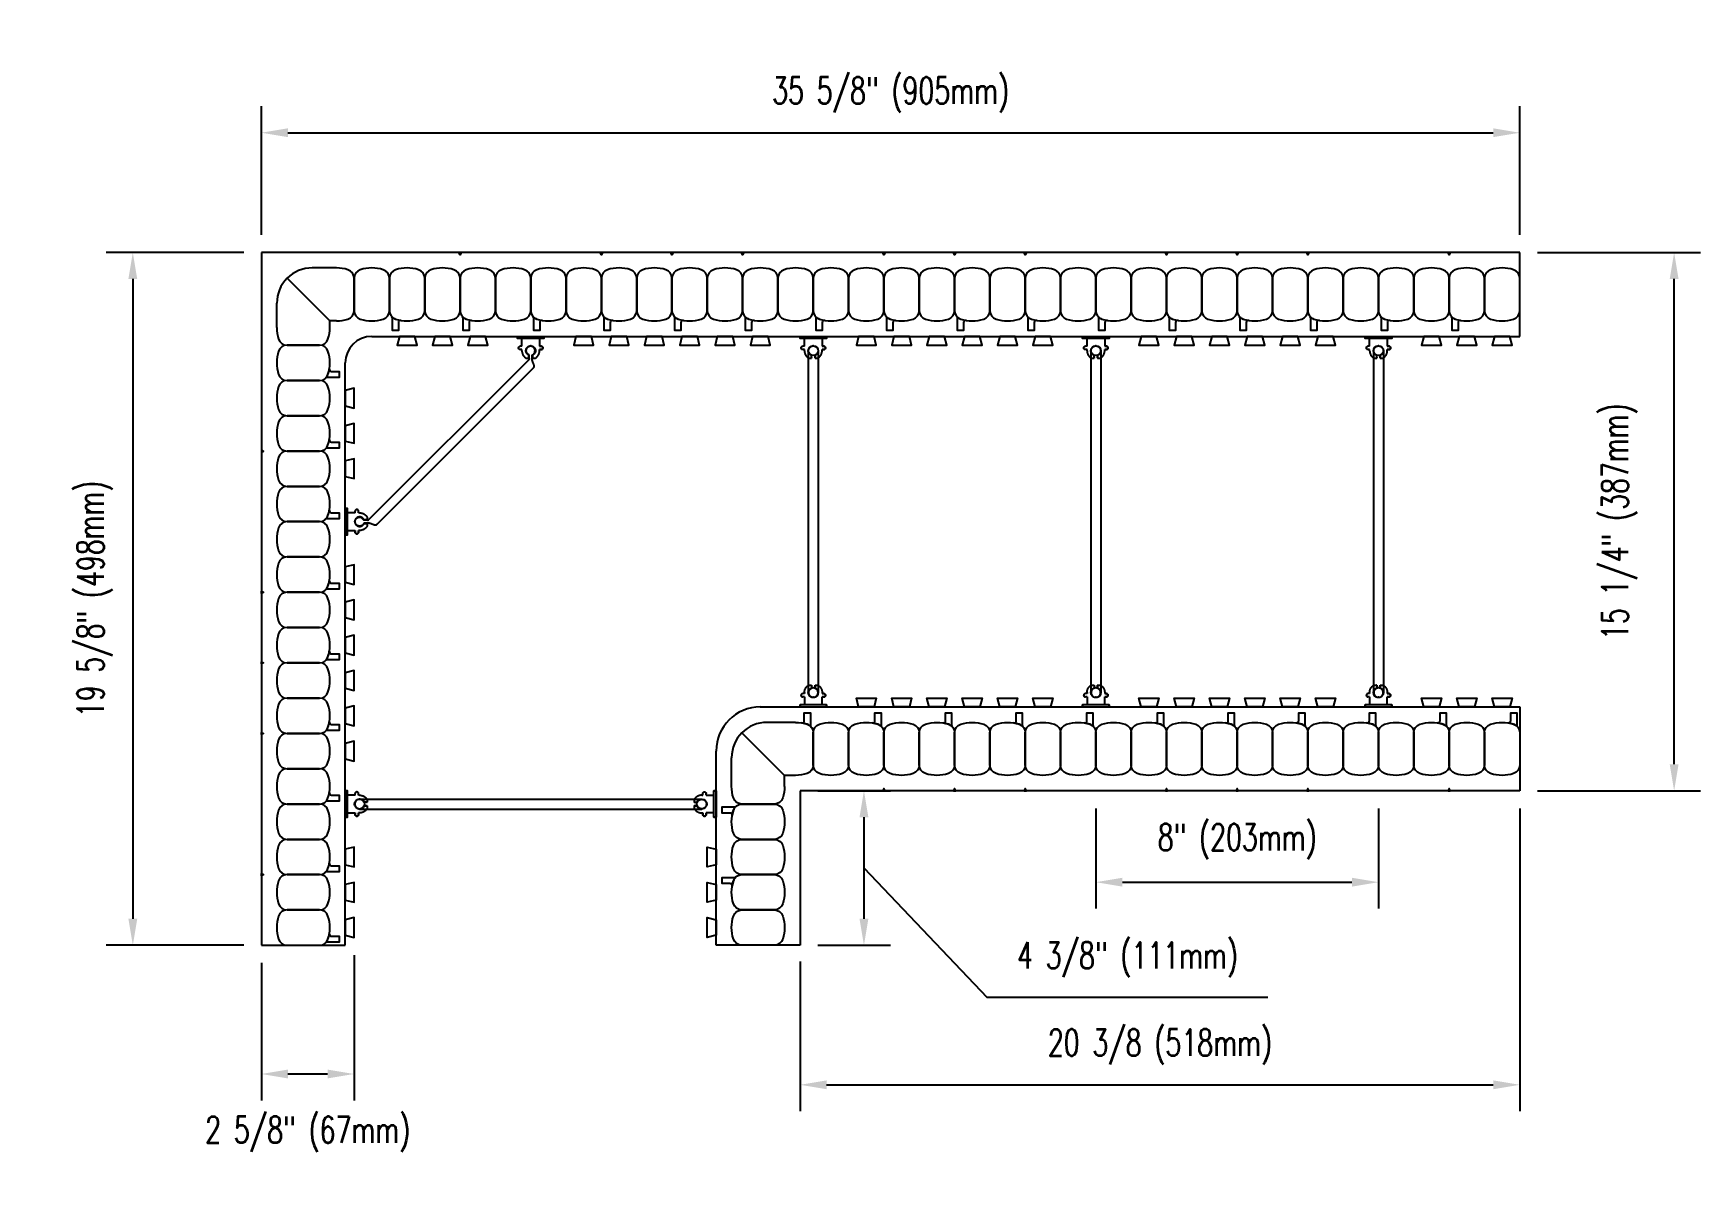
# Model space of a CAD drawing. Header units: inches. Extents: x 307.5 to 354.7, y 90.3 to 146.9.
# Drawn here: x 307.5 to 354.7, y 90.29 to 123.22 of the extents above; entities that cross this region are included whole.
import ezdxf

# ---------------------------------------------------------------- set-up
doc = ezdxf.new("R2010")
doc.units = ezdxf.units.IN
doc.header["$MEASUREMENT"] = 0
for name, color, linetype in [('line25', 2, 'Continuous'), ('LINE50', 5, 'Continuous'), ('LINE9', 9, 'Continuous'), ('TEXT', 4, 'Continuous')]:
    doc.layers.add(name, color=color, linetype=linetype)
doc.styles.add('DIM', font='romans.shx', dxfattribs={"width": 0.7})
doc.dimstyles.new('ext_8', dxfattribs={"dimscale": 8, "dimtxt": 0.09375, "dimasz": 0.09375, "dimexe": 0.09375, "dimexo": 0.0625, "dimgap": 0.0625, "dimtad": 1, "dimdec": 1, "dimzin": 3, "dimdsep": 46, "dimlunit": 4, "dimtxsty": 'DIM', "dimcen": 0.09, "dimdle": 0.09375, "dimclrt": 4, "dimadec": 0, "dimazin": 0, "dimtfac": 1, "dimtdec": 1, "dimtmove": 2, "dimatfit": 3, "dimfxl": 0, "dimfrac": 2, "dimtolj": 1, "dimtzin": 0, "dimarcsym": 0})

# ---------------------------------------------------------------- blocks, each defined once
blk = doc.blocks.new('*D20')
at = {"layer": 'Defpoints', "color": 0}
for p in [(349.581, 120.407), (313.956, 117.014), (349.581, 117.014)]:
    blk.add_point(p, dxfattribs=at)
at = {"layer": 'TEXT', "color": 0, "lineweight": -2}
for p, q in [((313.956, 117.514), (313.956, 121.157)), ((349.581, 117.514), (349.581, 121.157)), ((314.706, 120.407), (348.831, 120.407))]:
    blk.add_line(p, q, dxfattribs=at)
at = {"layer": 'TEXT', "color": 0}
for points in [[(314.706, 120.532), (314.706, 120.282), (313.956, 120.407)], [(348.831, 120.532), (348.831, 120.282), (349.581, 120.407)]]:
    blk.add_solid(points, dxfattribs=at)
at = {"layer": 'TEXT', "color": 4, "insert": (331.769, 121.479), "char_height": 0.75, "attachment_point": 5, "style": 'DIM'}
blk.add_mtext('\\A1;35 5/8" (905mm)', dxfattribs=at)
blk = doc.blocks.new('*D21')
at = {"layer": 'Defpoints', "color": 0}
for p in [(337.581, 101.764), (345.581, 101.764), (345.581, 99.175)]:
    blk.add_point(p, dxfattribs=at)
at = {"layer": 'TEXT', "color": 0, "lineweight": -2}
for p, q in [((337.581, 101.264), (337.581, 98.425)), ((345.581, 101.264), (345.581, 98.425)), ((338.331, 99.175), (344.831, 99.175))]:
    blk.add_line(p, q, dxfattribs=at)
at = {"layer": 'TEXT', "color": 0}
for points in [[(338.331, 99.3), (338.331, 99.05), (337.581, 99.175)], [(344.831, 99.3), (344.831, 99.05), (345.581, 99.175)]]:
    blk.add_solid(points, dxfattribs=at)
at = {"layer": 'TEXT', "color": 4, "insert": (341.581, 100.327), "char_height": 0.75, "attachment_point": 5, "style": 'DIM'}
blk.add_mtext('\\A1;8" (203mm)', dxfattribs=at)
blk = doc.blocks.new('*D22')
at = {"layer": 'Defpoints', "color": 0}
for p in [(313.956, 97.389), (316.581, 97.608), (316.581, 93.741)]:
    blk.add_point(p, dxfattribs=at)
at = {"layer": 'TEXT', "color": 0, "lineweight": -2}
for p, q in [((313.956, 96.889), (313.956, 92.991)), ((316.581, 97.108), (316.581, 92.991)), ((314.706, 93.741), (315.831, 93.741))]:
    blk.add_line(p, q, dxfattribs=at)
at = {"layer": 'TEXT', "color": 0}
for points in [[(314.706, 93.866), (314.706, 93.616), (313.956, 93.741)], [(315.831, 93.866), (315.831, 93.616), (316.581, 93.741)]]:
    blk.add_solid(points, dxfattribs=at)
at = {"layer": 'TEXT', "color": 4, "insert": (315.269, 92.038), "char_height": 0.75, "attachment_point": 5, "style": 'DIM'}
blk.add_mtext('\\A1;2 5/8" (67mm) ', dxfattribs=at)
blk = doc.blocks.new('*D23')
at = {"layer": 'Defpoints', "color": 0}
for p in [(313.956, 117.014), (310.317, 97.389), (313.956, 97.389)]:
    blk.add_point(p, dxfattribs=at)
at = {"layer": 'TEXT', "color": 0, "lineweight": -2}
for p, q in [((313.456, 117.014), (309.567, 117.014)), ((310.317, 116.264), (310.317, 98.139)), ((313.456, 97.389), (309.567, 97.389))]:
    blk.add_line(p, q, dxfattribs=at)
at = {"layer": 'TEXT', "color": 0}
for points in [[(310.192, 116.264), (310.442, 116.264), (310.317, 117.014)], [(310.192, 98.139), (310.442, 98.139), (310.317, 97.389)]]:
    blk.add_solid(points, dxfattribs=at)
at = {"layer": 'TEXT', "color": 4, "insert": (309.245, 107.202), "char_height": 0.75, "attachment_point": 5, "rotation": 90, "style": 'DIM'}
blk.add_mtext('\\A1;19 5/8" (498mm)', dxfattribs=at)
blk = doc.blocks.new('*D24')
at = {"layer": 'Defpoints', "color": 0}
for p in [(349.581, 117.014), (353.952, 117.014), (349.581, 101.764)]:
    blk.add_point(p, dxfattribs=at)
at = {"layer": 'TEXT', "color": 0, "lineweight": -2}
for p, q in [((350.081, 117.014), (354.702, 117.014)), ((353.952, 102.514), (353.952, 116.264)), ((350.081, 101.764), (354.702, 101.764))]:
    blk.add_line(p, q, dxfattribs=at)
at = {"layer": 'TEXT', "color": 0}
for points in [[(353.827, 116.264), (354.077, 116.264), (353.952, 117.014)], [(353.827, 102.514), (354.077, 102.514), (353.952, 101.764)]]:
    blk.add_solid(points, dxfattribs=at)
at = {"layer": 'TEXT', "color": 4, "insert": (352.402, 109.389), "char_height": 0.75, "attachment_point": 5, "rotation": 90, "style": 'DIM'}
blk.add_mtext('\\A1;15 1/4" (387mm)', dxfattribs=at)
blk = doc.blocks.new('WEB_CENTRE_TOP_10')
for p, q in [((-0.141, 9.688), (-0.141, 0)), ((0.141, 9.688), (0.141, 0))]:
    blk.add_line(p, q)
for centre in [(0, 9.688), (0, 0)]:
    blk.add_circle(centre, 0.141)
blk = doc.blocks.new('Connector')
blk.add_point((0.271, 0))
at = {"layer": 'LINE9'}
for p, q in [((0, 0.375), (0, -0.375)), ((0.062, -0.375), (0.062, 0.375)), ((0.281, 0.25), (0.062, 0.25))]:
    blk.add_line(p, q, dxfattribs=at)
for points, weights in [([(0.007, 0.375), (0.004, 0.375), (0, 0.375)], [1, 0.972587069138, 0.950305488115]), ([(0.327, 0.343), (0.308, 0.343), (0.281, 0.317), (0.281, 0.297)], [1, 0.85355339, 0.85355339, 1]), ([(0.328, 0.343), (0.327, 0.343), (0.327, 0.343)], [1, 0.70710678, 1]), ([(0.375, 0.297), (0.375, 0.317), (0.348, 0.343), (0.329, 0.343)], [1, 0.85355339, 0.85355339, 1]), ([(0.406, 0.25), (0.546, 0.25), (0.619, 0.131)], [0.958404415409, 0.794674173519, 0.864651571113]), ([(0.619, 0.052), (0.612, 0.049), (0.604, 0.049)], [0.83615024178, 0.892081430621, 1]), ([(0, -0.375), (0.004, -0.375), (0.007, -0.375)], [0.950305488115, 0.972587069138, 1]), ([(0.281, -0.297), (0.281, -0.317), (0.308, -0.343), (0.327, -0.343)], [1, 0.85355339, 0.85355339, 1]), ([(0.327, -0.343), (0.281, -0.343), (0.281, -0.297)], [1, 0.70710678, 1]), ([(0.329, -0.343), (0.348, -0.343), (0.375, -0.317), (0.375, -0.297)], [1, 0.85355339, 0.85355339, 1]), ([(0.375, -0.297), (0.375, -0.343), (0.329, -0.343)], [1, 0.70710678, 1]), ([(0.619, -0.131), (0.546, -0.25), (0.406, -0.25)], [0.864651574428, 0.794674169686, 0.958404415195]), ([(0.604, -0.049), (0.612, -0.049), (0.619, -0.052)], [1, 0.89208144177, 0.836150253337])]:
    blk.add_rational_spline(points, weights, degree=2, dxfattribs=at)
for points, degree in [([(0, 0.375), (0.002, 0.375), (0.005, 0.375), (0.007, 0.375)], 3), ([(0.007, 0.375), (0.021, 0.375), (0.051, 0.375), (0.062, 0.375), (0.062, 0.375)], 3), ([(0.281, 0.25), (0.281, 0.297)], 1), ([(0.327, 0.343), (0.327, 0.343), (0.328, 0.343), (0.328, 0.343)], 3), ([(0.328, 0.343), (0.329, 0.343), (0.329, 0.343), (0.329, 0.343)], 3), ([(0.375, 0.25), (0.375, 0.297)], 1), ([(0.406, 0.25), (0.375, 0.25)], 1), ([(0.406, 0.25), (0.406, 0.25)], 1), ([(0.406, 0.25), (0.406, 0.25)], 1), ([(0.406, 0.25), (0.406, 0.25)], 1), ([(0.406, 0.25), (0.406, 0.25)], 1), ([(0.406, 0.25), (0.406, 0.25)], 1), ([(0.406, 0.25), (0.406, 0.25)], 1), ([(0.406, 0.25), (0.406, 0.25)], 1), ([(0.406, 0.25), (0.406, 0.25)], 1), ([(0.406, 0.25), (0.406, 0.25)], 1), ([(0.406, 0.25), (0.406, 0.25)], 1), ([(0.406, 0.25), (0.406, 0.25)], 1), ([(0.406, 0.25), (0.406, 0.25)], 1), ([(0.406, 0.25), (0.406, 0.25)], 1), ([(0.406, 0.25), (0.406, 0.25)], 1), ([(0.406, 0.25), (0.406, 0.25)], 1), ([(0.406, 0.25), (0.406, 0.25)], 1), ([(0.406, 0.25), (0.406, 0.25)], 1), ([(0.406, 0.25), (0.406, 0.25)], 1), ([(0.406, 0.25), (0.406, 0.25)], 1), ([(0.406, 0.25), (0.406, 0.25)], 1), ([(0.406, 0.25), (0.406, 0.25)], 1), ([(0.406, 0.25), (0.406, 0.25)], 1), ([(0.406, 0.25), (0.406, 0.25)], 1), ([(0.406, 0.25), (0.406, 0.25)], 1), ([(0.604, 0.049), (0.532, 0.049)], 1), ([(0.532, 0.049), (0.532, 0.049)], 1), ([(0.532, 0.049), (0.532, 0.049)], 1), ([(0.532, 0.049), (0.532, 0.049)], 1), ([(0.532, 0.049), (0.532, 0.049)], 1), ([(0.532, 0.049), (0.532, 0.049)], 1), ([(0.532, 0.049), (0.532, 0.049)], 1), ([(0.532, 0.049), (0.532, 0.049)], 1), ([(0.532, 0.049), (0.532, 0.049)], 1), ([(0.532, 0.049), (0.532, 0.049)], 1), ([(0.532, 0.049), (0.532, 0.049)], 1), ([(0.604, 0.049), (0.609, 0.049), (0.614, 0.05), (0.619, 0.052)], 3), ([(0.604, 0.049), (0.604, 0.049)], 1), ([(0.604, 0.049), (0.604, 0.049)], 1), ([(0.604, 0.049), (0.604, 0.049)], 1), ([(0.604, 0.049), (0.604, 0.049)], 1), ([(0.619, 0.131), (0.619, 0.052)], 1), ([(0.619, 0.131), (0.619, 0.131)], 1), ([(0.619, 0.131), (0.619, 0.131)], 1), ([(0.619, 0.131), (0.619, 0.131)], 1), ([(0.619, 0.131), (0.619, 0.131)], 1), ([(0.007, -0.375), (0.005, -0.375), (0.002, -0.375), (0, -0.375)], 3), ([(0.062, -0.375), (0.062, -0.375), (0.051, -0.375), (0.021, -0.375), (0.007, -0.375)], 3), ([(0.062, -0.25), (0.281, -0.25)], 1), ([(0.281, -0.297), (0.281, -0.25)], 1), ([(0.281, -0.25), (0.281, -0.297)], 1), ([(0.328, -0.343), (0.328, -0.343), (0.327, -0.343), (0.327, -0.343)], 3), ([(0.329, -0.343), (0.329, -0.343), (0.329, -0.343), (0.328, -0.343)], 3), ([(0.375, -0.25), (0.375, -0.297)], 1), ([(0.375, -0.297), (0.375, -0.25)], 1), ([(0.406, -0.25), (0.375, -0.25)], 1), ([(0.406, -0.25), (0.406, -0.25)], 1), ([(0.406, -0.25), (0.406, -0.25)], 1), ([(0.406, -0.25), (0.406, -0.25)], 1), ([(0.406, -0.25), (0.406, -0.25)], 1), ([(0.406, -0.25), (0.406, -0.25)], 1), ([(0.406, -0.25), (0.406, -0.25)], 1), ([(0.406, -0.25), (0.406, -0.25)], 1), ([(0.406, -0.25), (0.406, -0.25)], 1), ([(0.406, -0.25), (0.406, -0.25)], 1), ([(0.406, -0.25), (0.406, -0.25)], 1), ([(0.406, -0.25), (0.406, -0.25)], 1), ([(0.532, -0.049), (0.604, -0.049)], 1), ([(0.604, -0.049), (0.58, -0.049), (0.556, -0.049), (0.532, -0.049)], 3), ([(0.532, -0.049), (0.532, -0.049)], 1), ([(0.532, -0.049), (0.532, -0.049)], 1), ([(0.532, -0.049), (0.532, -0.049)], 1), ([(0.532, -0.049), (0.532, -0.049)], 1), ([(0.619, -0.052), (0.614, -0.05), (0.609, -0.049), (0.604, -0.049)], 3), ([(0.604, -0.049), (0.604, -0.049)], 1), ([(0.604, -0.049), (0.604, -0.049)], 1), ([(0.604, -0.049), (0.604, -0.049)], 1), ([(0.604, -0.049), (0.604, -0.049)], 1), ([(0.604, -0.049), (0.604, -0.049)], 1), ([(0.604, -0.049), (0.604, -0.049)], 1), ([(0.604, -0.049), (0.604, -0.049)], 1), ([(0.604, -0.049), (0.604, -0.049)], 1), ([(0.619, -0.052), (0.619, -0.131)], 1), ([(0.619, -0.131), (0.619, -0.131)], 1), ([(0.619, -0.131), (0.619, -0.131)], 1), ([(0.619, -0.131), (0.619, -0.131)], 1), ([(0.619, -0.131), (0.619, -0.131)], 1)]:
    blk.add_open_spline(points, degree=degree, dxfattribs=at)
for points, weights, knots in [([(0.062, 0.375), (0.062, 0.375), (0.046, 0.375), (0.03, 0.375), (0.007, 0.375)], [0.868718858569, 0.861102746415, 1, 0.861102734288, 0.868718859898], [0, 0, 0, 0.5, 0.5, 1, 1, 1]), ([(0.532, 0.049), (0.472, 0.203), (0.333, 0.113), (0.157, 0), (0.333, -0.113), (0.472, -0.203), (0.532, -0.049)], [0.899508922286, 0.599718215298, 1, 0.54226024, 1, 0.599718224335, 0.899508908749], [0, 0, 0, 0.318112, 0.318112, 0.681888, 0.681888, 1, 1, 1]), ([(0.007, -0.375), (0.03, -0.375), (0.046, -0.375), (0.062, -0.375), (0.062, -0.375)], [0.868718859319, 0.861102739573, 1, 0.861102742958, 0.868718858948], [0, 0, 0, 0.5, 0.5, 1, 1, 1])]:
    blk.add_rational_spline(points, weights, degree=2, knots=knots, dxfattribs=at)
blk = doc.blocks.new('*D26')
at = {"layer": 'Defpoints', "color": 0}
for p in [(349.581, 101.764), (329.206, 97.43), (349.581, 93.435)]:
    blk.add_point(p, dxfattribs=at)
at = {"layer": 'TEXT', "color": 0, "lineweight": -2}
for p, q in [((349.581, 101.264), (349.581, 92.685)), ((329.206, 96.93), (329.206, 92.685)), ((329.956, 93.435), (348.831, 93.435))]:
    blk.add_line(p, q, dxfattribs=at)
at = {"layer": 'TEXT', "color": 0}
for points in [[(329.956, 93.56), (329.956, 93.31), (329.206, 93.435)], [(348.831, 93.56), (348.831, 93.31), (349.581, 93.435)]]:
    blk.add_solid(points, dxfattribs=at)
at = {"layer": 'TEXT', "color": 4, "insert": (339.394, 94.507), "char_height": 0.75, "attachment_point": 5, "style": 'DIM'}
blk.add_mtext('\\A1;20 3/8 (518mm)', dxfattribs=at)

msp = doc.modelspace()

# ---------------------------------------------------------------- linework, layer by layer
at = {"layer": 'line25'}
for p, q in [((317.081, 114.639), (349.581, 114.639)), ((316.331, 97.389), (316.331, 113.889)), ((328.081, 104.139), (349.581, 104.139)), ((326.831, 97.389), (326.831, 102.889))]:
    msp.add_line(p, q, dxfattribs=at)
for points in [[(317.863, 114.639), (317.8, 114.389), (318.363, 114.389), (318.3, 114.639)], [(318.863, 114.639), (318.8, 114.389), (319.363, 114.389), (319.3, 114.639)], [(319.863, 114.639), (319.8, 114.389), (320.363, 114.389), (320.3, 114.639)], [(322.863, 114.639), (322.8, 114.389), (323.363, 114.389), (323.3, 114.639)], [(323.863, 114.639), (323.8, 114.389), (324.363, 114.389), (324.3, 114.639)], [(324.863, 114.639), (324.8, 114.389), (325.363, 114.389), (325.3, 114.639)], [(325.863, 114.639), (325.8, 114.389), (326.363, 114.389), (326.3, 114.639)], [(326.863, 114.639), (326.8, 114.389), (327.363, 114.389), (327.3, 114.639)], [(327.863, 114.639), (327.8, 114.389), (328.363, 114.389), (328.3, 114.639)], [(330.863, 114.639), (330.8, 114.389), (331.363, 114.389), (331.3, 114.639)], [(331.863, 114.639), (331.8, 114.389), (332.363, 114.389), (332.3, 114.639)], [(332.863, 114.639), (332.8, 114.389), (333.363, 114.389), (333.3, 114.639)], [(333.863, 114.639), (333.8, 114.389), (334.363, 114.389), (334.3, 114.639)], [(334.863, 114.639), (334.8, 114.389), (335.363, 114.389), (335.3, 114.639)], [(335.863, 114.639), (335.8, 114.389), (336.363, 114.389), (336.3, 114.639)], [(338.863, 114.639), (338.8, 114.389), (339.363, 114.389), (339.3, 114.639)], [(339.863, 114.639), (339.8, 114.389), (340.363, 114.389), (340.3, 114.639)], [(340.863, 114.639), (340.8, 114.389), (341.363, 114.389), (341.3, 114.639)], [(341.863, 114.639), (341.8, 114.389), (342.363, 114.389), (342.3, 114.639)], [(342.863, 114.639), (342.8, 114.389), (343.363, 114.389), (343.3, 114.639)], [(343.863, 114.639), (343.8, 114.389), (344.363, 114.389), (344.3, 114.639)], [(346.863, 114.639), (346.8, 114.389), (347.363, 114.389), (347.3, 114.639)], [(347.863, 114.639), (347.8, 114.389), (348.363, 114.389), (348.3, 114.639)], [(348.863, 114.639), (348.8, 114.389), (349.363, 114.389), (349.3, 114.639)], [(316.331, 112.67), (316.581, 112.608), (316.581, 113.17), (316.331, 113.108)], [(316.331, 111.67), (316.581, 111.608), (316.581, 112.17), (316.331, 112.108)], [(316.331, 110.67), (316.581, 110.608), (316.581, 111.17), (316.331, 111.108)], [(316.331, 107.67), (316.581, 107.608), (316.581, 108.17), (316.331, 108.108)], [(316.331, 106.67), (316.581, 106.608), (316.581, 107.17), (316.331, 107.108)], [(316.331, 105.67), (316.581, 105.608), (316.581, 106.17), (316.331, 106.108)], [(316.331, 104.67), (316.581, 104.608), (316.581, 105.17), (316.331, 105.108)], [(330.863, 104.139), (330.8, 104.389), (331.363, 104.389), (331.3, 104.139)], [(331.863, 104.139), (331.8, 104.389), (332.363, 104.389), (332.3, 104.139)], [(332.863, 104.139), (332.8, 104.389), (333.363, 104.389), (333.3, 104.139)], [(333.863, 104.139), (333.8, 104.389), (334.363, 104.389), (334.3, 104.139)], [(334.863, 104.139), (334.8, 104.389), (335.363, 104.389), (335.3, 104.139)], [(335.863, 104.139), (335.8, 104.389), (336.363, 104.389), (336.3, 104.139)], [(338.863, 104.139), (338.8, 104.389), (339.363, 104.389), (339.3, 104.139)], [(339.863, 104.139), (339.8, 104.389), (340.363, 104.389), (340.3, 104.139)], [(340.863, 104.139), (340.8, 104.389), (341.363, 104.389), (341.3, 104.139)], [(341.863, 104.139), (341.8, 104.389), (342.363, 104.389), (342.3, 104.139)], [(342.863, 104.139), (342.8, 104.389), (343.363, 104.389), (343.3, 104.139)], [(343.863, 104.139), (343.8, 104.389), (344.363, 104.389), (344.3, 104.139)], [(346.863, 104.139), (346.8, 104.389), (347.363, 104.389), (347.3, 104.139)], [(347.863, 104.139), (347.8, 104.389), (348.363, 104.389), (348.3, 104.139)], [(348.863, 104.139), (348.8, 104.389), (349.363, 104.389), (349.3, 104.139)], [(316.331, 103.67), (316.581, 103.608), (316.581, 104.17), (316.331, 104.108)], [(316.331, 102.67), (316.581, 102.608), (316.581, 103.17), (316.331, 103.108)], [(316.331, 99.67), (316.581, 99.608), (316.581, 100.17), (316.331, 100.108)], [(326.831, 99.67), (326.581, 99.608), (326.581, 100.17), (326.831, 100.108)], [(316.331, 98.67), (316.581, 98.608), (316.581, 99.17), (316.331, 99.108)], [(326.831, 98.67), (326.581, 98.608), (326.581, 99.17), (326.831, 99.108)], [(316.331, 97.67), (316.581, 97.608), (316.581, 98.17), (316.331, 98.108)], [(326.831, 97.67), (326.581, 97.608), (326.581, 98.17), (326.831, 98.108)]]:
    msp.add_lwpolyline(points, close=True, dxfattribs=at)
for centre, radius in [((317.081, 113.889), 0.75), ((328.081, 102.889), 1.25)]:
    msp.add_arc(centre, radius, 90, 180, dxfattribs=at)
at = {"layer": 'LINE50'}
for p, q in [((349.581, 117.014), (313.956, 117.014)), ((313.956, 117.014), (313.956, 97.389)), ((349.581, 114.639), (349.581, 117.014)), ((349.581, 104.139), (349.581, 101.764)), ((349.581, 101.764), (329.206, 101.764)), ((329.206, 101.764), (329.206, 97.389)), ((313.956, 97.389), (316.331, 97.389)), ((329.206, 97.389), (326.831, 97.389))]:
    msp.add_line(p, q, dxfattribs=at)
at = {"layer": 'LINE9'}
for p, q in [((315.894, 115.077), (314.687, 116.284)), ((316.081, 116.577), (315.394, 116.577)), ((314.394, 114.889), (314.394, 115.577)), ((316.081, 115.077), (315.894, 115.077)), ((315.894, 114.889), (315.894, 115.077)), ((321.521, 113.968), (317.003, 109.45)), ((317.225, 109.31), (321.663, 113.748)), ((328.769, 102.202), (327.562, 103.409)), ((329.081, 103.702), (328.269, 103.702)), ((327.269, 101.889), (327.269, 102.702)), ((328.769, 101.889), (328.769, 102.202)), ((329.081, 102.202), (328.769, 102.202))]:
    msp.add_line(p, q, dxfattribs=at)
for points in [[(319.613, 117.014), (319.581, 116.95), (319.55, 117.014)], [(323.613, 117.014), (323.581, 116.95), (323.55, 117.014)], [(325.613, 117.014), (325.581, 116.95), (325.55, 117.014)], [(327.613, 117.014), (327.581, 116.95), (327.55, 117.014)], [(331.613, 117.014), (331.581, 116.95), (331.55, 117.014)], [(333.613, 117.014), (333.581, 116.95), (333.55, 117.014)], [(335.613, 117.014), (335.581, 116.95), (335.55, 117.014)], [(339.613, 117.014), (339.581, 116.95), (339.55, 117.014)], [(341.613, 117.014), (341.581, 116.95), (341.55, 117.014)], [(343.613, 117.014), (343.581, 116.95), (343.55, 117.014)], [(347.613, 117.014), (347.581, 116.95), (347.55, 117.014)], [(313.956, 111.358), (314.021, 111.389), (313.956, 111.42)], [(313.956, 107.42), (314.021, 107.389), (313.956, 107.358)], [(313.956, 105.42), (314.021, 105.389), (313.956, 105.358)], [(313.956, 103.42), (314.021, 103.389), (313.956, 103.358)], [(331.613, 101.764), (331.581, 101.829), (331.55, 101.764)], [(333.613, 101.764), (333.581, 101.829), (333.55, 101.764)], [(335.613, 101.764), (335.581, 101.829), (335.55, 101.764)], [(339.613, 101.764), (339.581, 101.829), (339.55, 101.764)], [(341.613, 101.764), (341.581, 101.829), (341.55, 101.764)], [(343.613, 101.764), (343.581, 101.829), (343.55, 101.764)], [(347.613, 101.764), (347.581, 101.829), (347.55, 101.764)], [(313.956, 99.42), (314.021, 99.389), (313.956, 99.358)]]:
    msp.add_lwpolyline(points, close=True, dxfattribs=at)
for points in [[(316.081, 115.077, 0.078351), (316.408, 115.128, 0.325305), (316.581, 115.366), (316.581, 116.287, 0.325305), (316.408, 116.525, 0.078351), (316.081, 116.577, 0.325305)], [(314.394, 114.889, 0.078351), (314.445, 114.562, 0.325305), (314.683, 114.389), (315.604, 114.389, 0.325305), (315.842, 114.562, 0.157671)], [(315.842, 114.562, 0.078351), (315.894, 114.889, 0.325305)], [(329.081, 103.702, -0.078351), (329.408, 103.65, -0.325305), (329.581, 103.412), (329.581, 102.491, -0.325305), (329.408, 102.253, -0.078351), (329.081, 102.202, -0.325305)], [(327.32, 101.562, -0.078351), (327.269, 101.889, -0.325305)], [(328.769, 101.889, -0.078351), (328.717, 101.562, -0.325305), (328.479, 101.389), (327.558, 101.389, -0.325305), (327.32, 101.562, -0.157671)]]:
    msp.add_lwpolyline(points, format="xyb", dxfattribs=at)
for points in [[(316.754, 115.128, 0.157671), (317.408, 115.128, 0.325305), (317.581, 115.366), (317.581, 116.287, 0.325305), (317.408, 116.525, 0.157671), (316.754, 116.525, 0.325305), (316.581, 116.287), (316.581, 115.366, 0.325305)], [(317.754, 115.128, 0.157671), (318.408, 115.128, 0.325305), (318.581, 115.366), (318.581, 116.287, 0.325305), (318.408, 116.525, 0.157671), (317.754, 116.525, 0.325305), (317.581, 116.287), (317.581, 115.366, 0.325305)], [(318.754, 115.128, 0.157671), (319.408, 115.128, 0.325305), (319.581, 115.366), (319.581, 116.287, 0.325305), (319.408, 116.525, 0.157671), (318.754, 116.525, 0.325305), (318.581, 116.287), (318.581, 115.366, 0.325305)], [(319.754, 115.128, 0.157671), (320.408, 115.128, 0.325305), (320.581, 115.366), (320.581, 116.287, 0.325305), (320.408, 116.525, 0.157671), (319.754, 116.525, 0.325305), (319.581, 116.287), (319.581, 115.366, 0.325305)], [(320.754, 115.128, 0.157671), (321.408, 115.128, 0.325305), (321.581, 115.366), (321.581, 116.287, 0.325305), (321.408, 116.525, 0.157671), (320.754, 116.525, 0.325305), (320.581, 116.287), (320.581, 115.366, 0.325305)], [(321.754, 115.128, 0.157671), (322.408, 115.128, 0.325305), (322.581, 115.366), (322.581, 116.287, 0.325305), (322.408, 116.525, 0.157671), (321.754, 116.525, 0.325305), (321.581, 116.287), (321.581, 115.366, 0.325305)], [(322.754, 115.128, 0.157671), (323.408, 115.128, 0.325305), (323.581, 115.366), (323.581, 116.287, 0.325305), (323.408, 116.525, 0.157671), (322.754, 116.525, 0.325305), (322.581, 116.287), (322.581, 115.366, 0.325305)], [(323.754, 115.128, 0.157671), (324.408, 115.128, 0.325305), (324.581, 115.366), (324.581, 116.287, 0.325305), (324.408, 116.525, 0.157671), (323.754, 116.525, 0.325305), (323.581, 116.287), (323.581, 115.366, 0.325305)], [(324.754, 115.128, 0.157671), (325.408, 115.128, 0.325305), (325.581, 115.366), (325.581, 116.287, 0.325305), (325.408, 116.525, 0.157671), (324.754, 116.525, 0.325305), (324.581, 116.287), (324.581, 115.366, 0.325305)], [(325.754, 115.128, 0.157671), (326.408, 115.128, 0.325305), (326.581, 115.366), (326.581, 116.287, 0.325305), (326.408, 116.525, 0.157671), (325.754, 116.525, 0.325305), (325.581, 116.287), (325.581, 115.366, 0.325305)], [(326.754, 115.128, 0.157671), (327.408, 115.128, 0.325305), (327.581, 115.366), (327.581, 116.287, 0.325305), (327.408, 116.525, 0.157671), (326.754, 116.525, 0.325305), (326.581, 116.287), (326.581, 115.366, 0.325305)], [(327.754, 115.128, 0.157671), (328.408, 115.128, 0.325305), (328.581, 115.366), (328.581, 116.287, 0.325305), (328.408, 116.525, 0.157671), (327.754, 116.525, 0.325305), (327.581, 116.287), (327.581, 115.366, 0.325305)], [(328.754, 115.128, 0.157671), (329.408, 115.128, 0.325305), (329.581, 115.366), (329.581, 116.287, 0.325305), (329.408, 116.525, 0.157671), (328.754, 116.525, 0.325305), (328.581, 116.287), (328.581, 115.366, 0.325305)], [(329.754, 115.128, 0.157671), (330.408, 115.128, 0.325305), (330.581, 115.366), (330.581, 116.287, 0.325305), (330.408, 116.525, 0.157671), (329.754, 116.525, 0.325305), (329.581, 116.287), (329.581, 115.366, 0.325305)], [(330.754, 115.128, 0.157671), (331.408, 115.128, 0.325305), (331.581, 115.366), (331.581, 116.287, 0.325305), (331.408, 116.525, 0.157671), (330.754, 116.525, 0.325305), (330.581, 116.287), (330.581, 115.366, 0.325305)], [(331.754, 115.128, 0.157671), (332.408, 115.128, 0.325305), (332.581, 115.366), (332.581, 116.287, 0.325305), (332.408, 116.525, 0.157671), (331.754, 116.525, 0.325305), (331.581, 116.287), (331.581, 115.366, 0.325305)], [(332.754, 115.128, 0.157671), (333.408, 115.128, 0.325305), (333.581, 115.366), (333.581, 116.287, 0.325305), (333.408, 116.525, 0.157671), (332.754, 116.525, 0.325305), (332.581, 116.287), (332.581, 115.366, 0.325305)], [(333.754, 115.128, 0.157671), (334.408, 115.128, 0.325305), (334.581, 115.366), (334.581, 116.287, 0.325305), (334.408, 116.525, 0.157671), (333.754, 116.525, 0.325305), (333.581, 116.287), (333.581, 115.366, 0.325305)], [(334.754, 115.128, 0.157671), (335.408, 115.128, 0.325305), (335.581, 115.366), (335.581, 116.287, 0.325305), (335.408, 116.525, 0.157671), (334.754, 116.525, 0.325305), (334.581, 116.287), (334.581, 115.366, 0.325305)], [(335.754, 115.128, 0.157671), (336.408, 115.128, 0.325305), (336.581, 115.366), (336.581, 116.287, 0.325305), (336.408, 116.525, 0.157671), (335.754, 116.525, 0.325305), (335.581, 116.287), (335.581, 115.366, 0.325305)], [(336.754, 115.128, 0.157671), (337.408, 115.128, 0.325305), (337.581, 115.366), (337.581, 116.287, 0.325305), (337.408, 116.525, 0.157671), (336.754, 116.525, 0.325305), (336.581, 116.287), (336.581, 115.366, 0.325305)], [(337.754, 115.128, 0.157671), (338.408, 115.128, 0.325305), (338.581, 115.366), (338.581, 116.287, 0.325305), (338.408, 116.525, 0.157671), (337.754, 116.525, 0.325305), (337.581, 116.287), (337.581, 115.366, 0.325305)], [(338.754, 115.128, 0.157671), (339.408, 115.128, 0.325305), (339.581, 115.366), (339.581, 116.287, 0.325305), (339.408, 116.525, 0.157671), (338.754, 116.525, 0.325305), (338.581, 116.287), (338.581, 115.366, 0.325305)], [(339.754, 115.128, 0.157671), (340.408, 115.128, 0.325305), (340.581, 115.366), (340.581, 116.287, 0.325305), (340.408, 116.525, 0.157671), (339.754, 116.525, 0.325305), (339.581, 116.287), (339.581, 115.366, 0.325305)], [(340.754, 115.128, 0.157671), (341.408, 115.128, 0.325305), (341.581, 115.366), (341.581, 116.287, 0.325305), (341.408, 116.525, 0.157671), (340.754, 116.525, 0.325305), (340.581, 116.287), (340.581, 115.366, 0.325305)], [(341.754, 115.128, 0.157671), (342.408, 115.128, 0.325305), (342.581, 115.366), (342.581, 116.287, 0.325305), (342.408, 116.525, 0.157671), (341.754, 116.525, 0.325305), (341.581, 116.287), (341.581, 115.366, 0.325305)], [(342.754, 115.128, 0.157671), (343.408, 115.128, 0.325305), (343.581, 115.366), (343.581, 116.287, 0.325305), (343.408, 116.525, 0.157671), (342.754, 116.525, 0.325305), (342.581, 116.287), (342.581, 115.366, 0.325305)], [(343.754, 115.128, 0.157671), (344.408, 115.128, 0.325305), (344.581, 115.366), (344.581, 116.287, 0.325305), (344.408, 116.525, 0.157671), (343.754, 116.525, 0.325305), (343.581, 116.287), (343.581, 115.366, 0.325305)], [(344.754, 115.128, 0.157671), (345.408, 115.128, 0.325305), (345.581, 115.366), (345.581, 116.287, 0.325305), (345.408, 116.525, 0.157671), (344.754, 116.525, 0.325305), (344.581, 116.287), (344.581, 115.366, 0.325305)], [(345.754, 115.128, 0.157671), (346.408, 115.128, 0.325305), (346.581, 115.366), (346.581, 116.287, 0.325305), (346.408, 116.525, 0.157671), (345.754, 116.525, 0.325305), (345.581, 116.287), (345.581, 115.366, 0.325305)], [(346.754, 115.128, 0.157671), (347.408, 115.128, 0.325305), (347.581, 115.366), (347.581, 116.287, 0.325305), (347.408, 116.525, 0.157671), (346.754, 116.525, 0.325305), (346.581, 116.287), (346.581, 115.366, 0.325305)], [(347.754, 115.128, 0.157671), (348.408, 115.128, 0.325305), (348.581, 115.366), (348.581, 116.287, 0.325305), (348.408, 116.525, 0.157671), (347.754, 116.525, 0.325305), (347.581, 116.287), (347.581, 115.366, 0.325305)], [(348.754, 115.128, 0.157671), (349.408, 115.128, 0.325305), (349.581, 115.366), (349.581, 116.287, 0.325305), (349.408, 116.525, 0.157671), (348.754, 116.525, 0.325305), (348.581, 116.287), (348.581, 115.366, 0.325305)], [(317.754, 115.128, 0.037267), (317.908, 115.091, 0.463036), (317.835, 115.029), (317.835, 114.808), (317.665, 114.808), (317.665, 115.154, 0.189002), (317.648, 115.196, 0.128407)], [(319.754, 115.128, 0.037267), (319.908, 115.091, 0.463036), (319.835, 115.029), (319.835, 114.808), (319.665, 114.808), (319.665, 115.154, 0.189002), (319.648, 115.196, 0.128407)], [(321.754, 115.128, 0.037267), (321.908, 115.091, 0.463036), (321.835, 115.029), (321.835, 114.808), (321.665, 114.808), (321.665, 115.154, 0.189002), (321.648, 115.196, 0.128407)], [(323.754, 115.128, 0.037267), (323.908, 115.091, 0.463036), (323.835, 115.029), (323.835, 114.808), (323.665, 114.808), (323.665, 115.154, 0.189002), (323.648, 115.196, 0.128407)], [(325.754, 115.128, 0.037267), (325.908, 115.091, 0.463036), (325.835, 115.029), (325.835, 114.808), (325.665, 114.808), (325.665, 115.154, 0.189002), (325.648, 115.196, 0.128407)], [(327.754, 115.128, 0.037267), (327.908, 115.091, 0.463036), (327.835, 115.029), (327.835, 114.808), (327.665, 114.808), (327.665, 115.154, 0.189002), (327.648, 115.196, 0.128407)], [(329.754, 115.128, 0.037267), (329.908, 115.091, 0.463036), (329.835, 115.029), (329.835, 114.808), (329.665, 114.808), (329.665, 115.154, 0.189002), (329.648, 115.196, 0.128407)], [(331.754, 115.128, 0.037267), (331.908, 115.091, 0.463036), (331.835, 115.029), (331.835, 114.808), (331.665, 114.808), (331.665, 115.154, 0.189002), (331.648, 115.196, 0.128407)], [(333.754, 115.128, 0.037267), (333.908, 115.091, 0.463036), (333.835, 115.029), (333.835, 114.808), (333.665, 114.808), (333.665, 115.154, 0.189002), (333.648, 115.196, 0.128407)], [(335.754, 115.128, 0.037267), (335.908, 115.091, 0.463036), (335.835, 115.029), (335.835, 114.808), (335.665, 114.808), (335.665, 115.154, 0.189002), (335.648, 115.196, 0.128407)], [(337.754, 115.128, 0.037267), (337.908, 115.091, 0.463036), (337.835, 115.029), (337.835, 114.808), (337.665, 114.808), (337.665, 115.154, 0.189002), (337.648, 115.196, 0.128407)], [(339.754, 115.128, 0.037267), (339.908, 115.091, 0.463036), (339.835, 115.029), (339.835, 114.808), (339.665, 114.808), (339.665, 115.154, 0.189002), (339.648, 115.196, 0.128407)], [(341.754, 115.128, 0.037267), (341.908, 115.091, 0.463036), (341.835, 115.029), (341.835, 114.808), (341.665, 114.808), (341.665, 115.154, 0.189002), (341.648, 115.196, 0.128407)], [(343.754, 115.128, 0.037267), (343.908, 115.091, 0.463036), (343.835, 115.029), (343.835, 114.808), (343.665, 114.808), (343.665, 115.154, 0.189002), (343.648, 115.196, 0.128407)], [(345.754, 115.128, 0.037267), (345.908, 115.091, 0.463036), (345.835, 115.029), (345.835, 114.808), (345.665, 114.808), (345.665, 115.154, 0.189002), (345.648, 115.196, 0.128407)], [(347.754, 115.128, 0.037267), (347.908, 115.091, 0.463036), (347.835, 115.029), (347.835, 114.808), (347.665, 114.808), (347.665, 115.154, 0.189002), (347.648, 115.196, 0.128407)], [(315.842, 113.562, 0.157671), (315.842, 114.216, 0.325305), (315.604, 114.389), (314.683, 114.389, 0.325305), (314.445, 114.216, 0.157671), (314.445, 113.562, 0.325305), (314.683, 113.389), (315.604, 113.389, 0.325305)], [(315.842, 112.562, 0.157671), (315.842, 113.216, 0.325305), (315.604, 113.389), (314.683, 113.389, 0.325305), (314.445, 113.216, 0.157671), (314.445, 112.562, 0.325305), (314.683, 112.389), (315.604, 112.389, 0.325305)], [(315.842, 113.562, 0.037267), (315.88, 113.716, 0.463036), (315.941, 113.643), (316.163, 113.643), (316.163, 113.472), (315.817, 113.472, 0.189002), (315.774, 113.456, 0.128407)], [(315.842, 111.562, 0.157671), (315.842, 112.216, 0.325305), (315.604, 112.389), (314.683, 112.389, 0.325305), (314.445, 112.216, 0.157671), (314.445, 111.562, 0.325305), (314.683, 111.389), (315.604, 111.389, 0.325305)], [(315.842, 111.562, 0.037267), (315.88, 111.716, 0.463036), (315.941, 111.643), (316.163, 111.643), (316.163, 111.472), (315.817, 111.472, 0.189002), (315.774, 111.456, 0.128407)], [(315.842, 110.562, 0.157671), (315.842, 111.216, 0.325305), (315.604, 111.389), (314.683, 111.389, 0.325305), (314.445, 111.216, 0.157671), (314.445, 110.562, 0.325305), (314.683, 110.389), (315.604, 110.389, 0.325305)], [(315.842, 109.562, 0.157671), (315.842, 110.216, 0.325305), (315.604, 110.389), (314.683, 110.389, 0.325305), (314.445, 110.216, 0.157671), (314.445, 109.562, 0.325305), (314.683, 109.389), (315.604, 109.389, 0.325305)], [(315.842, 109.562, 0.037267), (315.88, 109.716, 0.463036), (315.941, 109.643), (316.163, 109.643), (316.163, 109.472), (315.817, 109.472, 0.189002), (315.774, 109.456, 0.128407)], [(315.842, 108.562, 0.157671), (315.842, 109.216, 0.325305), (315.604, 109.389), (314.683, 109.389, 0.325305), (314.445, 109.216, 0.157671), (314.445, 108.562, 0.325305), (314.683, 108.389), (315.604, 108.389, 0.325305)], [(315.842, 107.562, 0.157671), (315.842, 108.216, 0.325305), (315.604, 108.389), (314.683, 108.389, 0.325305), (314.445, 108.216, 0.157671), (314.445, 107.562, 0.325305), (314.683, 107.389), (315.604, 107.389, 0.325305)], [(315.842, 107.562, 0.037267), (315.88, 107.716, 0.463036), (315.941, 107.643), (316.163, 107.643), (316.163, 107.472), (315.817, 107.472, 0.189002), (315.774, 107.456, 0.128407)], [(315.842, 106.562, 0.157671), (315.842, 107.216, 0.325305), (315.604, 107.389), (314.683, 107.389, 0.325305), (314.445, 107.216, 0.157671), (314.445, 106.562, 0.325305), (314.683, 106.389), (315.604, 106.389, 0.325305)], [(315.842, 105.562, 0.157671), (315.842, 106.216, 0.325305), (315.604, 106.389), (314.683, 106.389, 0.325305), (314.445, 106.216, 0.157671), (314.445, 105.562, 0.325305), (314.683, 105.389), (315.604, 105.389, 0.325305)], [(315.842, 104.562, 0.157671), (315.842, 105.216, 0.325305), (315.604, 105.389), (314.683, 105.389, 0.325305), (314.445, 105.216, 0.157671), (314.445, 104.562, 0.325305), (314.683, 104.389), (315.604, 104.389, 0.325305)], [(315.842, 105.562, 0.037267), (315.88, 105.716, 0.463036), (315.941, 105.643), (316.163, 105.643), (316.163, 105.472), (315.817, 105.472, 0.189002), (315.774, 105.456, 0.128407)], [(315.842, 103.562, 0.157671), (315.842, 104.216, 0.325305), (315.604, 104.389), (314.683, 104.389, 0.325305), (314.445, 104.216, 0.157671), (314.445, 103.562, 0.325305), (314.683, 103.389), (315.604, 103.389, 0.325305)], [(329.408, 103.65, 0.037267), (329.255, 103.687, 0.463036), (329.327, 103.749), (329.327, 103.971), (329.498, 103.971), (329.498, 103.625, 0.189002), (329.515, 103.582, 0.128407)], [(331.408, 103.65, 0.037267), (331.255, 103.687, 0.463036), (331.327, 103.749), (331.327, 103.971), (331.498, 103.971), (331.498, 103.625, 0.189002), (331.515, 103.582, 0.128407)], [(333.408, 103.65, 0.037267), (333.255, 103.687, 0.463036), (333.327, 103.749), (333.327, 103.971), (333.498, 103.971), (333.498, 103.625, 0.189002), (333.515, 103.582, 0.128407)], [(335.408, 103.65, 0.037267), (335.255, 103.687, 0.463036), (335.327, 103.749), (335.327, 103.971), (335.498, 103.971), (335.498, 103.625, 0.189002), (335.515, 103.582, 0.128407)], [(337.408, 103.65, 0.037267), (337.255, 103.687, 0.463036), (337.327, 103.749), (337.327, 103.971), (337.498, 103.971), (337.498, 103.625, 0.189002), (337.515, 103.582, 0.128407)], [(339.408, 103.65, 0.037267), (339.255, 103.687, 0.463036), (339.327, 103.749), (339.327, 103.971), (339.498, 103.971), (339.498, 103.625, 0.189002), (339.515, 103.582, 0.128407)], [(341.408, 103.65, 0.037267), (341.255, 103.687, 0.463036), (341.327, 103.749), (341.327, 103.971), (341.498, 103.971), (341.498, 103.625, 0.189002), (341.515, 103.582, 0.128407)], [(343.408, 103.65, 0.037267), (343.255, 103.687, 0.463036), (343.327, 103.749), (343.327, 103.971), (343.498, 103.971), (343.498, 103.625, 0.189002), (343.515, 103.582, 0.128407)], [(345.408, 103.65, 0.037267), (345.255, 103.687, 0.463036), (345.327, 103.749), (345.327, 103.971), (345.498, 103.971), (345.498, 103.625, 0.189002), (345.515, 103.582, 0.128407)], [(347.408, 103.65, 0.037267), (347.255, 103.687, 0.463036), (347.327, 103.749), (347.327, 103.971), (347.498, 103.971), (347.498, 103.625, 0.189002), (347.515, 103.582, 0.128407)], [(349.408, 103.65, 0.037267), (349.255, 103.687, 0.463036), (349.327, 103.749), (349.327, 103.971), (349.498, 103.971), (349.498, 103.625, 0.189002), (349.515, 103.582, 0.128407)], [(315.842, 102.562, 0.157671), (315.842, 103.216, 0.325305), (315.604, 103.389), (314.683, 103.389, 0.325305), (314.445, 103.216, 0.157671), (314.445, 102.562, 0.325305), (314.683, 102.389), (315.604, 102.389, 0.325305)], [(315.842, 103.562, 0.037267), (315.88, 103.716, 0.463036), (315.941, 103.643), (316.163, 103.643), (316.163, 103.472), (315.817, 103.472, 0.189002), (315.774, 103.456, 0.128407)], [(329.754, 103.65, -0.157671), (330.408, 103.65, -0.325305), (330.581, 103.412), (330.581, 102.491, -0.325305), (330.408, 102.253, -0.157671), (329.754, 102.253, -0.325305), (329.581, 102.491), (329.581, 103.412, -0.325305)], [(330.754, 103.65, -0.157671), (331.408, 103.65, -0.325305), (331.581, 103.412), (331.581, 102.491, -0.325305), (331.408, 102.253, -0.157671), (330.754, 102.253, -0.325305), (330.581, 102.491), (330.581, 103.412, -0.325305)], [(331.754, 103.65, -0.157671), (332.408, 103.65, -0.325305), (332.581, 103.412), (332.581, 102.491, -0.325305), (332.408, 102.253, -0.157671), (331.754, 102.253, -0.325305), (331.581, 102.491), (331.581, 103.412, -0.325305)], [(332.754, 103.65, -0.157671), (333.408, 103.65, -0.325305), (333.581, 103.412), (333.581, 102.491, -0.325305), (333.408, 102.253, -0.157671), (332.754, 102.253, -0.325305), (332.581, 102.491), (332.581, 103.412, -0.325305)], [(333.754, 103.65, -0.157671), (334.408, 103.65, -0.325305), (334.581, 103.412), (334.581, 102.491, -0.325305), (334.408, 102.253, -0.157671), (333.754, 102.253, -0.325305), (333.581, 102.491), (333.581, 103.412, -0.325305)], [(334.754, 103.65, -0.157671), (335.408, 103.65, -0.325305), (335.581, 103.412), (335.581, 102.491, -0.325305), (335.408, 102.253, -0.157671), (334.754, 102.253, -0.325305), (334.581, 102.491), (334.581, 103.412, -0.325305)], [(335.754, 103.65, -0.157671), (336.408, 103.65, -0.325305), (336.581, 103.412), (336.581, 102.491, -0.325305), (336.408, 102.253, -0.157671), (335.754, 102.253, -0.325305), (335.581, 102.491), (335.581, 103.412, -0.325305)], [(336.754, 103.65, -0.157671), (337.408, 103.65, -0.325305), (337.581, 103.412), (337.581, 102.491, -0.325305), (337.408, 102.253, -0.157671), (336.754, 102.253, -0.325305), (336.581, 102.491), (336.581, 103.412, -0.325305)], [(337.754, 103.65, -0.157671), (338.408, 103.65, -0.325305), (338.581, 103.412), (338.581, 102.491, -0.325305), (338.408, 102.253, -0.157671), (337.754, 102.253, -0.325305), (337.581, 102.491), (337.581, 103.412, -0.325305)], [(338.754, 103.65, -0.157671), (339.408, 103.65, -0.325305), (339.581, 103.412), (339.581, 102.491, -0.325305), (339.408, 102.253, -0.157671), (338.754, 102.253, -0.325305), (338.581, 102.491), (338.581, 103.412, -0.325305)], [(339.754, 103.65, -0.157671), (340.408, 103.65, -0.325305), (340.581, 103.412), (340.581, 102.491, -0.325305), (340.408, 102.253, -0.157671), (339.754, 102.253, -0.325305), (339.581, 102.491), (339.581, 103.412, -0.325305)], [(340.754, 103.65, -0.157671), (341.408, 103.65, -0.325305), (341.581, 103.412), (341.581, 102.491, -0.325305), (341.408, 102.253, -0.157671), (340.754, 102.253, -0.325305), (340.581, 102.491), (340.581, 103.412, -0.325305)], [(341.754, 103.65, -0.157671), (342.408, 103.65, -0.325305), (342.581, 103.412), (342.581, 102.491, -0.325305), (342.408, 102.253, -0.157671), (341.754, 102.253, -0.325305), (341.581, 102.491), (341.581, 103.412, -0.325305)], [(342.754, 103.65, -0.157671), (343.408, 103.65, -0.325305), (343.581, 103.412), (343.581, 102.491, -0.325305), (343.408, 102.253, -0.157671), (342.754, 102.253, -0.325305), (342.581, 102.491), (342.581, 103.412, -0.325305)], [(343.754, 103.65, -0.157671), (344.408, 103.65, -0.325305), (344.581, 103.412), (344.581, 102.491, -0.325305), (344.408, 102.253, -0.157671), (343.754, 102.253, -0.325305), (343.581, 102.491), (343.581, 103.412, -0.325305)], [(344.754, 103.65, -0.157671), (345.408, 103.65, -0.325305), (345.581, 103.412), (345.581, 102.491, -0.325305), (345.408, 102.253, -0.157671), (344.754, 102.253, -0.325305), (344.581, 102.491), (344.581, 103.412, -0.325305)], [(345.754, 103.65, -0.157671), (346.408, 103.65, -0.325305), (346.581, 103.412), (346.581, 102.491, -0.325305), (346.408, 102.253, -0.157671), (345.754, 102.253, -0.325305), (345.581, 102.491), (345.581, 103.412, -0.325305)], [(346.754, 103.65, -0.157671), (347.408, 103.65, -0.325305), (347.581, 103.412), (347.581, 102.491, -0.325305), (347.408, 102.253, -0.157671), (346.754, 102.253, -0.325305), (346.581, 102.491), (346.581, 103.412, -0.325305)], [(347.754, 103.65, -0.157671), (348.408, 103.65, -0.325305), (348.581, 103.412), (348.581, 102.491, -0.325305), (348.408, 102.253, -0.157671), (347.754, 102.253, -0.325305), (347.581, 102.491), (347.581, 103.412, -0.325305)], [(348.754, 103.65, -0.157671), (349.408, 103.65, -0.325305), (349.581, 103.412), (349.581, 102.491, -0.325305), (349.408, 102.253, -0.157671), (348.754, 102.253, -0.325305), (348.581, 102.491), (348.581, 103.412, -0.325305)], [(315.842, 101.562, 0.157671), (315.842, 102.216, 0.325305), (315.604, 102.389), (314.683, 102.389, 0.325305), (314.445, 102.216, 0.157671), (314.445, 101.562, 0.325305), (314.683, 101.389), (315.604, 101.389, 0.325305)], [(315.842, 101.562, 0.037267), (315.88, 101.716, 0.463036), (315.941, 101.643), (316.163, 101.643), (316.163, 101.472), (315.817, 101.472, 0.189002), (315.774, 101.456, 0.128407)], [(315.842, 100.562, 0.157671), (315.842, 101.216, 0.325305), (315.604, 101.389), (314.683, 101.389, 0.325305), (314.445, 101.216, 0.157671), (314.445, 100.562, 0.325305), (314.683, 100.389), (315.604, 100.389, 0.325305)], [(327.32, 101.216, 0.037267), (327.283, 101.062, 0.463036), (327.221, 101.135), (327, 101.135), (327, 101.306), (327.346, 101.306, 0.189002), (327.388, 101.323, 0.128407)], [(327.32, 100.562, -0.157671), (327.32, 101.216, -0.325305), (327.558, 101.389), (328.479, 101.389, -0.325305), (328.717, 101.216, -0.157671), (328.717, 100.562, -0.325305), (328.479, 100.389), (327.558, 100.389, -0.325305)], [(315.842, 99.562, 0.157671), (315.842, 100.216, 0.325305), (315.604, 100.389), (314.683, 100.389, 0.325305), (314.445, 100.216, 0.157671), (314.445, 99.562, 0.325305), (314.683, 99.389), (315.604, 99.389, 0.325305)], [(327.32, 99.562, -0.157671), (327.32, 100.216, -0.325305), (327.558, 100.389), (328.479, 100.389, -0.325305), (328.717, 100.216, -0.157671), (328.717, 99.562, -0.325305), (328.479, 99.389), (327.558, 99.389, -0.325305)], [(315.842, 99.562, 0.037267), (315.88, 99.716, 0.463036), (315.941, 99.643), (316.163, 99.643), (316.163, 99.472), (315.817, 99.472, 0.189002), (315.774, 99.456, 0.128407)], [(315.842, 98.562, 0.157671), (315.842, 99.216, 0.325305), (315.604, 99.389), (314.683, 99.389, 0.325305), (314.445, 99.216, 0.157671), (314.445, 98.562, 0.325305), (314.683, 98.389), (315.604, 98.389, 0.325305)], [(327.32, 99.216, 0.037267), (327.283, 99.062, 0.463036), (327.221, 99.135), (327, 99.135), (327, 99.306), (327.346, 99.306, 0.189002), (327.388, 99.323, 0.128407)], [(327.32, 98.562, -0.157671), (327.32, 99.216, -0.325305), (327.558, 99.389), (328.479, 99.389, -0.325305), (328.717, 99.216, -0.157671), (328.717, 98.562, -0.325305), (328.479, 98.389), (327.558, 98.389, -0.325305)], [(315.842, 97.562, 0.157671), (315.842, 98.216, 0.325305), (315.604, 98.389), (314.683, 98.389, 0.325305), (314.445, 98.216, 0.157671), (314.445, 97.562, 0.325305), (314.683, 97.389), (315.604, 97.389, 0.325305)], [(327.32, 97.562, -0.157671), (327.32, 98.216, -0.325305), (327.558, 98.389), (328.479, 98.389, -0.325305), (328.717, 98.216, -0.157671), (328.717, 97.562, -0.325305), (328.479, 97.389), (327.558, 97.389, -0.325305)], [(315.842, 97.562, 0.037267), (315.88, 97.716, 0.463036), (315.941, 97.643), (316.163, 97.643), (316.163, 97.472), (315.817, 97.472, 0.189002), (315.774, 97.456, 0.128407)]]:
    msp.add_lwpolyline(points, format="xyb", close=True, dxfattribs=at)
for centre, start, end in [((315.394, 115.577), 135, 180), ((315.394, 115.577), 90, 135), ((328.269, 102.702), 90, 180)]:
    msp.add_arc(centre, 1, start, end, dxfattribs=at)
for points, weights, knots in [([(321.573, 114.359), (321.53, 114.359), (321.496, 114.332), (321.443, 114.291), (321.447, 114.224)], [0.807672219121, 0.851609193051, 1, 0.788403193892, 0.789193717395], [0, 0, 0, 0.412211, 0.412211, 1, 1, 1]), ([(321.618, 114.11), (321.737, 114.152), (321.696, 114.272), (321.666, 114.361), (321.573, 114.359)], [0.865796285334, 0.662111475882, 1, 0.726772356949, 0.807672219121], [0, 0, 0, 0.552904, 0.552904, 1, 1, 1]), ([(316.61, 109.389), (316.61, 109.433), (316.637, 109.467), (316.677, 109.52), (316.743, 109.518)], [0.807672219121, 0.851609193051, 1, 0.788403193892, 0.789193717395], [0, 0, 0, 0.412211, 0.412211, 1, 1, 1]), ([(316.86, 109.348), (316.82, 109.228), (316.699, 109.267), (316.61, 109.296), (316.61, 109.389)], [0.865796285334, 0.662111475882, 1, 0.726772356949, 0.807672219121], [0, 0, 0, 0.552904, 0.552904, 1, 1, 1])]:
    msp.add_rational_spline(points, weights, degree=2, knots=knots, dxfattribs=at)
for points, degree in [([(321.447, 114.224), (321.447, 114.219), (321.448, 114.208), (321.451, 114.195), (321.454, 114.188)], 3), ([(321.454, 114.188), (321.535, 114.109)], 1), ([(321.537, 114.014), (321.537, 114.006), (321.537, 113.998), (321.535, 114.109)], 3), ([(321.619, 114.014), (321.618, 114.11)], 1), ([(321.619, 114.014), (321.619, 114.014)], 1), ([(321.678, 113.819), (321.638, 113.919)], 1), ([(316.743, 109.518), (316.749, 109.517), (316.76, 109.516), (316.773, 109.513), (316.78, 109.511)], 3), ([(316.78, 109.511), (316.86, 109.43)], 1), ([(316.956, 109.43), (316.963, 109.43), (316.971, 109.43), (316.86, 109.43)], 3), ([(316.956, 109.348), (316.86, 109.348)], 1), ([(316.956, 109.348), (316.956, 109.348)], 1), ([(317.152, 109.292), (317.052, 109.331)], 1)]:
    msp.add_open_spline(points, degree=degree, dxfattribs=at)
for points, weights in [([(321.537, 114.01), (321.537, 113.986), (321.521, 113.968)], [0.902679143772, 0.833966776394, 0.90267912344]), ([(321.638, 113.919), (321.619, 113.965), (321.619, 114.014)], [0.938502606098, 0.922855783698, 0.938502606505]), ([(321.663, 113.748), (321.694, 113.779), (321.678, 113.819)], [0.870846035134, 0.730543020457, 0.870846063952]), ([(317.052, 109.331), (317.005, 109.348), (316.956, 109.348)], [0.938502606098, 0.922855783698, 0.938502606505]), ([(316.96, 109.43), (316.983, 109.43), (317.003, 109.45)], [0.902679143772, 0.833966776394, 0.90267912344]), ([(317.223, 109.307), (317.192, 109.277), (317.152, 109.292)], [0.870846035134, 0.730543020457, 0.870846063952])]:
    msp.add_rational_spline(points, weights, degree=2, dxfattribs=at)
at = {"layer": 'TEXT'}
for p, q in [((329.706, 101.764), (331.765, 101.764)), ((331.015, 101.014), (331.015, 98.139)), ((331.015, 99.577), (334.501, 95.908)), ((329.706, 97.389), (331.765, 97.389)), ((342.451, 95.908), (334.501, 95.908))]:
    msp.add_line(p, q, dxfattribs=at)
for points in [[(330.89, 101.014), (331.14, 101.014), (331.015, 101.764)], [(330.89, 98.139), (331.14, 98.139), (331.015, 97.389)]]:
    msp.add_solid(points, dxfattribs=at)

# ---------------------------------------------------------------- block references
at = {"layer": 'LINE9', "xscale": -1, "rotation": 90}
for p in [(321.581, 114.639), (329.581, 114.639), (337.581, 114.639), (345.581, 114.639)]:
    msp.add_blockref('Connector', p, dxfattribs=at)
at = {"layer": 'LINE9'}
for name, p in [('WEB_CENTRE_TOP_10', (329.581, 104.545)), ('WEB_CENTRE_TOP_10', (337.581, 104.545)), ('WEB_CENTRE_TOP_10', (345.581, 104.545)), ('Connector', (316.331, 109.389)), ('Connector', (316.331, 101.389))]:
    msp.add_blockref(name, p, dxfattribs=at)
at = {"layer": 'LINE9', "rotation": 90}
for name, p in [('Connector', (329.581, 104.141)), ('Connector', (337.581, 104.141)), ('Connector', (345.581, 104.141)), ('WEB_CENTRE_TOP_10', (326.424, 101.389))]:
    msp.add_blockref(name, p, dxfattribs=at)
at = {"layer": 'LINE9', "xscale": -1}
msp.add_blockref('Connector', (326.829, 101.389), dxfattribs=at)

# ---------------------------------------------------------------- texts
at = {"layer": 'TEXT', "color": 4, "insert": (338.476, 96.98), "char_height": 0.75, "attachment_point": 5, "style": 'DIM'}
msp.add_mtext('\\A1;4 3/8" (111mm)', dxfattribs=at)

# ---------------------------------------------------------------- dimensions: what is measured, and where the dimension line sits
at = {"layer": 'TEXT'}
for base, p1, p2, text, picture, middle in [((349.581, 120.407), (313.956, 117.014), (349.581, 117.014), '35 5/8" (905mm)', '*D20', (331.769, 121.479)), ((349.581, 93.435), (329.206, 97.43), (349.581, 101.764), '20 3/8 (518mm)', '*D26', (339.394, 94.507))]:
    dim = msp.add_linear_dim(base=base, p1=p1, p2=p2, text=text, dimstyle='ext_8', dxfattribs=at)
    dim.commit()
    dim.dimension.update_dxf_attribs({"geometry": picture, "text_midpoint": middle})
dim = msp.add_linear_dim(base=(310.317, 97.389), p1=(313.956, 117.014), p2=(313.956, 97.389), angle=90, text='19 5/8" (498mm)', dimstyle='ext_8', dxfattribs=at)
dim.commit()
dim.dimension.update_dxf_attribs({"geometry": '*D23', "text_midpoint": (309.245, 107.202)})
dim = msp.add_linear_dim(base=(353.952, 117.014), p1=(349.581, 101.764), p2=(349.581, 117.014), angle=90, text='15 1/4" (387mm)', dimstyle='ext_8', dxfattribs=at)
dim.commit()
dim.dimension.update_dxf_attribs({"geometry": '*D24', "text_midpoint": (352.402, 109.389), "dimtype": 160})
for base, p1, p2, text, picture, middle in [((345.581, 99.175), (337.581, 101.764), (345.581, 101.764), '8" (203mm)', '*D21', (341.581, 100.327)), ((316.581, 93.741), (313.956, 97.389), (316.581, 97.608), '2 5/8" (67mm) ', '*D22', (315.269, 92.038))]:
    dim = msp.add_linear_dim(base=base, p1=p1, p2=p2, text=text, dimstyle='ext_8', dxfattribs=at)
    dim.commit()
    dim.dimension.update_dxf_attribs({"geometry": picture, "text_midpoint": middle, "dimtype": 160})

doc.saveas('drawing.dxf')
